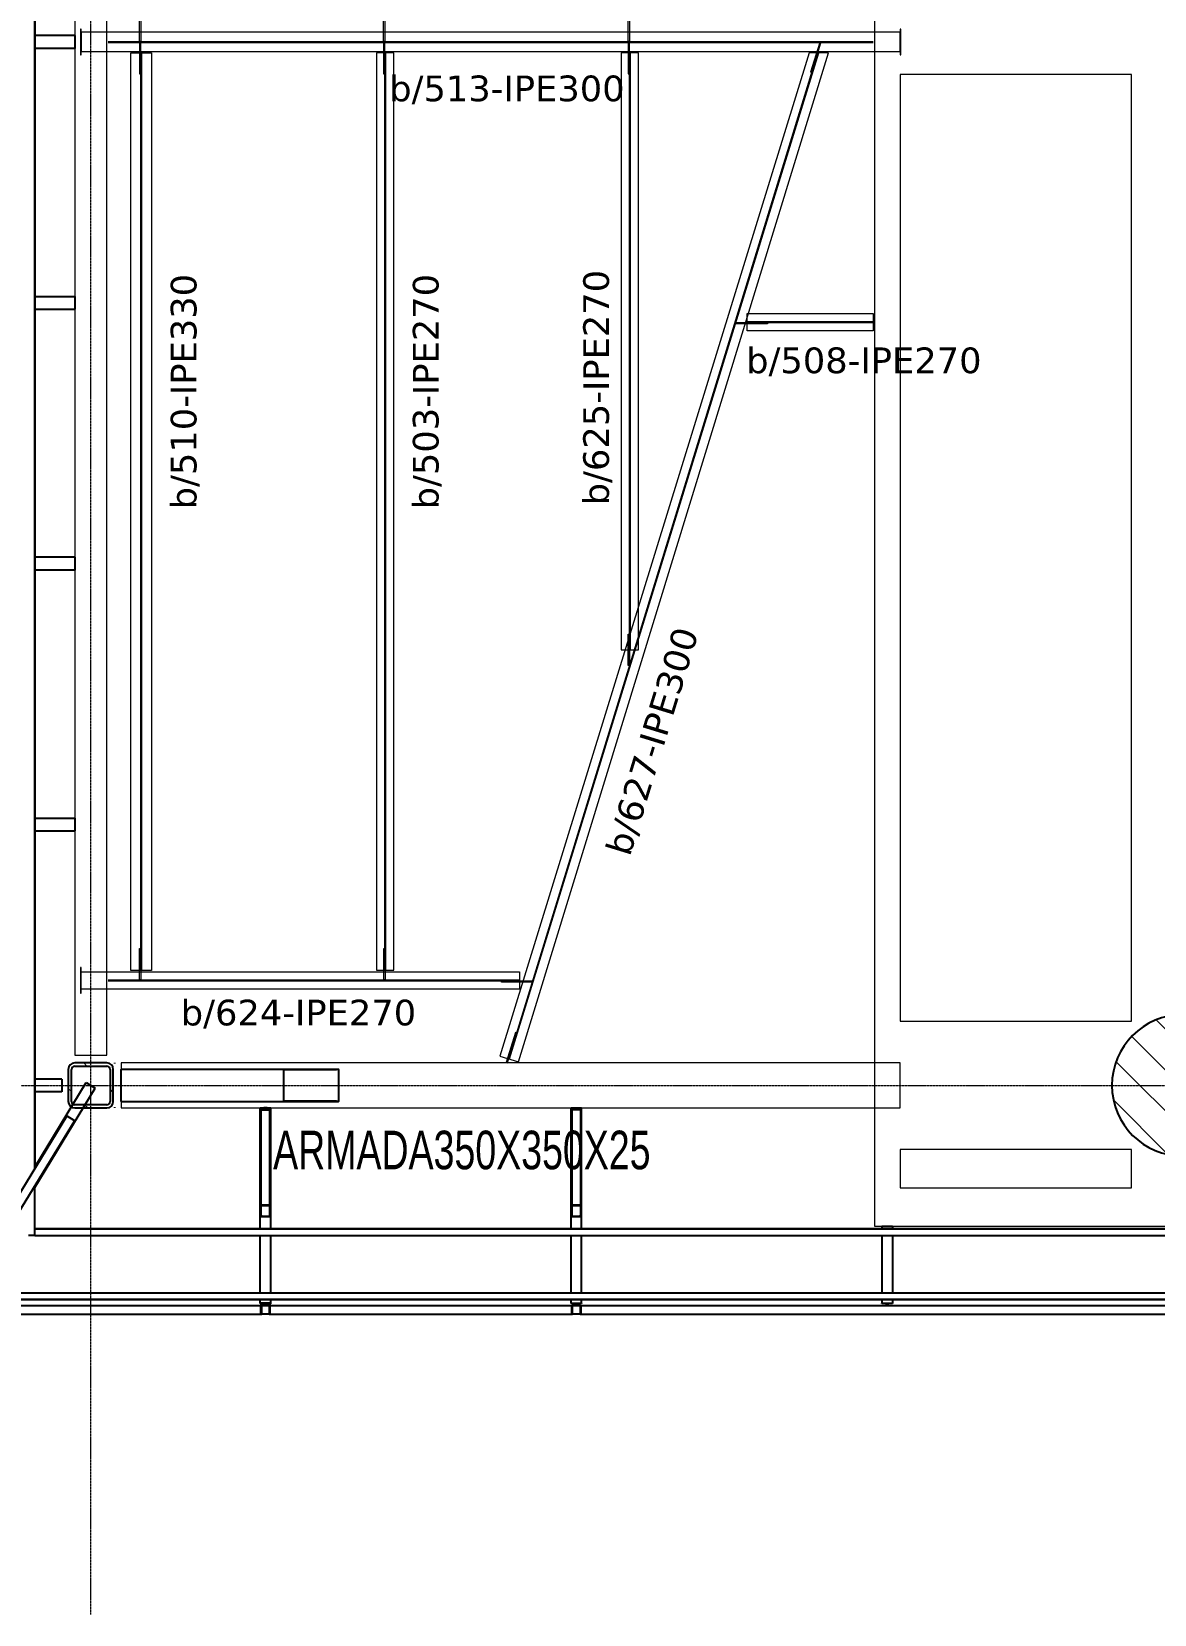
# Model space of a CAD drawing. Header units: millimetres. Extents: x -900 to 76112, y -21218 to 30031.
# Drawn here: x 3560 to 12300, y -4117 to 8203 of the extents above; entities that cross this region are included whole.
import ezdxf

# ---------------------------------------------------------------- set-up
doc = ezdxf.new("R2010")
doc.units = ezdxf.units.MM
doc.linetypes.add('Grid Line', pattern=[3.33375, 1.905, -0.47625, 0.47625, -0.47625])
for name, color, linetype, lineweight in [('0-1', 7, 'Continuous', 5), ('A_ALMA', 255, 'Continuous', 5), ('E_B_PLACA-1', 10, 'Continuous', 25), ('E_B_PLACA-2', 254, 'Continuous', 25), ('E_COLUMNAS', 1, 'Continuous', 18), ('E_COLUMNAS-1', 254, 'Continuous', 25), ('E_COLUMNAS-3', 1, 'Continuous', 35), ('E_COLUMNAS-4', 1, 'Continuous', 25), ('E_EJES-1', 8, 'Grid Line', 9), ('E_TEXTO', 3, 'Continuous', 9), ('E_VIGAS', 5, 'Continuous', 9), ('E_VIGAS-1', 5, 'Continuous', 25), ('E_VIGAS-2', 10, 'Continuous', 25), ('E_VIGAS-3', 5, 'Continuous', 25), ('P-PLATINA', 6, 'Continuous', 15), ('S-COLS-HDLN-1', 52, 'Continuous', 9), ('VIGAS_HCB', 253, 'Continuous', 15)]:
    doc.layers.add(name, color=color, linetype=linetype, lineweight=lineweight)
doc.styles.add('Arial Narrow', font='', dxfattribs={"width": 0.85, "height": 0.3})
doc.styles.add('VERDANA', font='verdana.ttf')
doc.styles.get('Arial Narrow').set_extended_font_data('Arial Narrow')

# ---------------------------------------------------------------- blocks, each defined once
blk = doc.blocks.new('EST_SFM_VIGA-METALICA-SECCION-C - EST_SFM_VIGA-METALICA-UPN100-1529678-_58_00m_N_E_-NIVEL-15 DOC')
at = {"layer": 'E_VIGAS-2'}
for p, q in [((13.374, 0.018), (-13.422, 0.018)), ((13.894, 0.018), (13.507, 0.018)), ((13.894, 0.018), (13.894, -0.032))]:
    blk.add_line(p, q, dxfattribs=at)
blk = doc.blocks.new('EST_SFM_VIGA-METALICA-SECCION-C - EST_SFM_VIGA-METALICA-UPN100-1527742-_58_00m_N_E_-NIVEL-15 DOC')
at = {"layer": 'E_VIGAS-2'}
for p, q in [((-34.827, -0.032), (-34.827, 0.018)), ((34.044, 0.018), (-34.827, 0.018)), ((-34.827, -0.032), (34.044, -0.032))]:
    blk.add_line(p, q, dxfattribs=at)
blk = doc.blocks.new('EST_SFM_VIGA-METALICA-SECCION-C - EST_SFM_VIGA-METALICA-UPN100-1527772-_58_00m_N_E_-NIVEL-15 DOC')
at = {"layer": 'E_VIGAS-2'}
for p, q in [((34.942, 0.032), (-34.929, 0.032)), ((-34.929, -0.018), (34.942, -0.018))]:
    blk.add_line(p, q, dxfattribs=at)
blk = doc.blocks.new('EST_SFM_VIGA-METALICA-SECCION-C - EST_SFM_VIGA-METALICA-UPN160-1579051-_58_00m_N_E_-NIVEL-15 DOC')
at = {"layer": 'E_VIGAS-1'}
for p, q in [((-32.753, 0.047), (-35.107, 0.047)), ((-32.685, 0.047), (-32.751, 0.047)), ((-30.333, 0.047), (-32.684, 0.047)), ((-30.265, 0.047), (-30.331, 0.047)), ((30.107, 0.047), (-30.264, 0.047)), ((-35.112, -0.018), (-32.747, -0.018)), ((-32.689, -0.018), (-30.327, -0.018)), ((-30.269, -0.018), (30.113, -0.018))]:
    blk.add_line(p, q, dxfattribs=at)
blk = doc.blocks.new('EST_SCM_COLUMNA-METALICA-SECCION-CUADRADA - EST_SCM_COLUMNA-TUBULAR-CUADRADA_PTEØ_70x70 e_3mm-V3-_58_00m_N_E_-NIVEL-15 DOC')
at = {"layer": 'E_COLUMNAS-1'}
for p, q in [((-0.035, -0.029), (-0.035, 0.029)), ((-0.032, 0.029), (-0.032, -0.029)), ((-0.029, 0.035), (0.029, 0.035)), ((0.029, 0.032), (-0.029, 0.032)), ((0.032, -0.029), (0.032, 0.029)), ((0.035, 0.029), (0.035, -0.029)), ((-0.029, -0.032), (0.029, -0.032)), ((0.029, -0.035), (-0.029, -0.035))]:
    blk.add_line(p, q, dxfattribs=at)
for centre, radius, start, end in [((-0.029, 0.029), 0.006, 90, 180), ((-0.029, 0.029), 0.006, 90, 170), ((-0.029, 0.029), 0.003, 90, 180), ((-0.029, 0.029), 0.003, 90, 150), ((0.029, 0.029), 0.006, 0, 90), ((0.029, 0.029), 0.006, 10, 90), ((0.029, 0.029), 0.003, 0, 90), ((0.029, 0.029), 0.003, 30, 90), ((-0.029, -0.029), 0.006, 180, 270), ((-0.029, -0.029), 0.003, 180, 270), ((0.029, -0.029), 0.003, 270, 360), ((0.029, -0.029), 0.006, 270, 0)]:
    blk.add_arc(centre, radius, start, end, dxfattribs=at)
blk = doc.blocks.new('EST_SCM_COLUMNA-METALICA-SECCION-CUADRADA - EST_SCM_COLUMNA-TUBULAR-CUADRADA_PTEØ_70x70 e_3mm-V4-_58_00m_N_E_-NIVEL-15 DOC')
at = {"layer": 'E_COLUMNAS-1'}
for p, q in [((-0.035, -0.029), (-0.035, 0.029)), ((-0.032, 0.029), (-0.032, -0.029)), ((-0.029, 0.035), (0.029, 0.035)), ((0.029, 0.032), (-0.029, 0.032)), ((0.032, -0.029), (0.032, 0.029)), ((0.035, 0.029), (0.035, -0.029)), ((-0.029, -0.032), (0.029, -0.032)), ((0.029, -0.035), (-0.029, -0.035))]:
    blk.add_line(p, q, dxfattribs=at)
for centre, radius, start, end in [((-0.029, 0.029), 0.006, 90, 180), ((-0.029, 0.029), 0.006, 90, 170), ((-0.029, 0.029), 0.003, 90, 180), ((-0.029, 0.029), 0.003, 90, 150), ((0.029, 0.029), 0.006, 0, 90), ((0.029, 0.029), 0.006, 10, 90), ((0.029, 0.029), 0.003, 0, 90), ((0.029, 0.029), 0.003, 30, 90), ((-0.029, -0.029), 0.006, 180, 270), ((-0.029, -0.029), 0.003, 180, 270), ((0.029, -0.029), 0.003, 270, 360), ((0.029, -0.029), 0.006, 270, 0)]:
    blk.add_arc(centre, radius, start, end, dxfattribs=at)
blk = doc.blocks.new('DCTIB_CNI_EST_MOD-1A-FAC_0001_rvt-1-_58_00m_N_E_-NIVEL-15 DOC')
at = {"layer": 'E_VIGAS'}
h = blk.add_hatch(dxfattribs=at)
h.set_pattern_fill('FP_2', color=256, style=0, pattern_type=2)
h.set_pattern_definition([(45, (0, 0), (-0.376888, 0.376888), []), (45, (0, 0.571), (-0.376888, 0.376888), [])])
h.paths.add_polyline_path([(-72.834, 139.641), (-72.77, 139.641), (-72.77, 139.643), (-72.834, 139.643)])
h.paths.add_polyline_path([(-72.837, 139.645), (-72.836, 139.645), (-72.837, 139.727)])
h.paths.add_polyline_path([(-72.769, 139.645), (-72.767, 139.645), (-72.769, 139.727)])
h.paths.add_polyline_path([(-72.834, 139.729), (-72.77, 139.729), (-72.77, 139.731), (-72.834, 139.731)])
at = {"layer": 'E_B_PLACA-1'}
for p, q in [((-74.597, 166.81), (-74.597, 140.014)), ((-74.597, 139.545), (-5.727, 139.545)), ((-5.177, 138.995), (-75.147, 138.995))]:
    blk.add_line(p, q, dxfattribs=at)
at = {"layer": 'E_B_PLACA-2'}
for p, q in [((-74.597, 140.014), (-74.597, 166.81)), ((-5.727, 139.545), (-74.597, 139.545)), ((-75.147, 138.995), (-5.177, 138.995))]:
    blk.add_line(p, q, dxfattribs=at)
at = {"layer": 'E_COLUMNAS-1'}
for centre, radius, start, end in [((-72.831, 138.946), 0.006, 90, 170), ((-72.831, 138.946), 0.006, 90, 170), ((-72.831, 138.946), 0.003, 90, 150), ((-72.831, 138.946), 0.003, 90, 150), ((-72.773, 138.946), 0.006, 10, 90), ((-72.773, 138.946), 0.006, 10, 90), ((-72.773, 138.946), 0.003, 30, 90), ((-72.773, 138.946), 0.003, 30, 90), ((-70.411, 138.946), 0.006, 90, 170), ((-70.411, 138.946), 0.006, 90, 170), ((-70.411, 138.946), 0.003, 90, 150), ((-70.411, 138.946), 0.003, 90, 150), ((-70.353, 138.946), 0.006, 10, 90), ((-70.353, 138.946), 0.006, 10, 90), ((-70.353, 138.946), 0.003, 30, 90), ((-70.353, 138.946), 0.003, 30, 90)]:
    blk.add_arc(centre, radius, start, end, dxfattribs=at)
at = {"layer": 'E_VIGAS-1'}
for p, q in [((-74.287, 148.835), (-74.597, 148.835)), ((-74.287, 148.835), (-74.287, 148.735)), ((-74.287, 148.735), (-74.597, 148.735)), ((-74.597, 146.804), (-74.286, 146.804)), ((-74.286, 146.804), (-74.286, 146.704)), ((-74.597, 146.704), (-74.286, 146.704)), ((-74.286, 144.774), (-74.597, 144.774)), ((-74.286, 144.774), (-74.286, 144.674)), ((-74.286, 144.674), (-74.597, 144.674)), ((-74.597, 142.743), (-74.287, 142.743)), ((-74.287, 142.743), (-74.287, 142.643)), ((-74.597, 142.643), (-74.287, 142.643)), ((-74.387, 140.712), (-74.597, 140.712)), ((-74.387, 140.712), (-74.387, 140.612)), ((-74.597, 140.027), (-74.197, 140.684)), ((-74.597, 139.869), (-74.127, 140.641)), ((-74.387, 140.612), (-74.597, 140.612)), ((-74.197, 140.684), (-74.127, 140.641)), ((-72.843, 140.488), (-72.815, 140.488)), ((-72.843, 140.487), (-72.761, 140.487)), ((-72.843, 139.545), (-72.843, 140.487)), ((-72.837, 140.465), (-72.837, 139.727)), ((-72.77, 140.469), (-72.834, 140.469)), ((-72.805, 140.488), (-72.805, 140.487)), ((-72.8, 140.488), (-72.805, 140.488)), ((-72.8, 140.487), (-72.8, 140.488)), ((-72.789, 140.488), (-72.761, 140.488)), ((-72.767, 139.727), (-72.767, 140.465)), ((-72.761, 139.545), (-72.761, 140.487)), ((-70.423, 140.488), (-70.341, 140.488)), ((-70.423, 139.545), (-70.423, 140.488)), ((-70.417, 140.468), (-70.417, 139.727)), ((-70.35, 140.472), (-70.414, 140.472)), ((-70.347, 139.727), (-70.347, 140.468)), ((-70.341, 139.545), (-70.341, 140.488)), ((-74.35, 140.421), (-74.782, 139.711)), ((-74.723, 139.675), (-74.29, 140.384)), ((-74.291, 140.389), (-74.346, 140.423)), ((-72.837, 139.727), (-72.837, 139.645)), ((-72.836, 139.731), (-72.836, 139.727)), ((-72.836, 139.645), (-72.836, 139.727)), ((-72.77, 139.731), (-72.834, 139.731)), ((-72.834, 139.729), (-72.77, 139.729)), ((-72.769, 139.727), (-72.769, 139.731)), ((-72.769, 139.727), (-72.769, 139.645)), ((-72.767, 139.645), (-72.767, 139.727)), ((-70.417, 139.727), (-70.417, 139.645)), ((-70.416, 139.731), (-70.416, 139.727)), ((-70.416, 139.645), (-70.416, 139.727)), ((-70.35, 139.731), (-70.414, 139.731)), ((-70.414, 139.729), (-70.35, 139.729)), ((-70.349, 139.727), (-70.349, 139.731)), ((-70.349, 139.727), (-70.349, 139.645)), ((-70.347, 139.645), (-70.347, 139.727)), ((-72.836, 139.652), (-72.836, 139.645)), ((-72.77, 139.643), (-72.834, 139.643)), ((-72.834, 139.641), (-72.77, 139.641)), ((-72.769, 139.645), (-72.769, 139.652)), ((-70.416, 139.652), (-70.416, 139.645)), ((-70.35, 139.643), (-70.414, 139.643)), ((-70.414, 139.641), (-70.35, 139.641)), ((-70.349, 139.645), (-70.349, 139.652)), ((-72.843, 139.045), (-72.843, 139.495)), ((-72.761, 139.045), (-72.761, 139.495)), ((-70.423, 139.045), (-70.423, 139.495)), ((-70.341, 139.045), (-70.341, 139.495)), ((-68.003, 139.567), (-67.921, 139.567)), ((-68.003, 139.567), (-68.003, 139.545)), ((-68.003, 139.495), (-68.003, 139.052)), ((-67.921, 139.567), (-67.921, 139.545)), ((-67.921, 139.495), (-67.921, 139.052)), ((-72.843, 138.967), (-72.843, 138.995)), ((-72.761, 138.967), (-72.843, 138.967)), ((-72.843, 138.966), (-72.843, 138.967)), ((-72.843, 138.967), (-72.761, 138.967)), ((-72.843, 138.966), (-72.815, 138.966)), ((-72.815, 138.966), (-72.843, 138.966)), ((-72.805, 138.961), (-72.805, 138.966)), ((-72.8, 138.966), (-72.8, 138.961)), ((-72.761, 138.966), (-72.789, 138.966)), ((-72.789, 138.966), (-72.761, 138.966)), ((-72.761, 138.967), (-72.761, 138.995)), ((-72.761, 138.967), (-72.761, 138.966)), ((-70.423, 138.967), (-70.423, 138.995)), ((-70.423, 138.966), (-70.423, 138.967)), ((-70.423, 138.967), (-70.341, 138.967)), ((-70.395, 138.966), (-70.423, 138.966)), ((-70.385, 138.961), (-70.385, 138.966)), ((-70.38, 138.966), (-70.38, 138.961)), ((-70.341, 138.966), (-70.369, 138.966)), ((-70.341, 138.967), (-70.341, 138.995)), ((-70.341, 138.967), (-70.341, 138.966)), ((-68.003, 138.995), (-68.003, 138.967)), ((-68.003, 138.967), (-67.921, 138.967)), ((-68.003, 138.966), (-68.003, 138.967)), ((-67.975, 138.966), (-68.003, 138.966)), ((-67.965, 138.961), (-67.965, 138.966)), ((-67.96, 138.966), (-67.96, 138.961)), ((-67.921, 138.966), (-67.949, 138.966)), ((-67.921, 138.995), (-67.921, 138.967)), ((-67.921, 138.967), (-67.921, 138.966)), ((-72.805, 138.952), (-72.805, 138.961)), ((-72.805, 138.947), (-72.805, 138.949)), ((-72.8, 138.961), (-72.8, 138.952)), ((-72.8, 138.949), (-72.8, 138.947)), ((-70.385, 138.952), (-70.385, 138.961)), ((-70.385, 138.947), (-70.385, 138.949)), ((-70.38, 138.961), (-70.38, 138.952)), ((-70.38, 138.949), (-70.38, 138.947)), ((-67.965, 138.947), (-67.965, 138.961)), ((-67.96, 138.961), (-67.96, 138.947))]:
    blk.add_line(p, q, dxfattribs=at)
at = {"layer": 'E_VIGAS-1', "flags": 128}
for points in [[(-72.834, 140.469), (-72.835, 140.469), (-72.835, 140.468), (-72.836, 140.468), (-72.836, 140.467), (-72.837, 140.466), (-72.837, 140.466), (-72.837, 140.465)], [(-72.767, 140.465), (-72.767, 140.466), (-72.767, 140.466), (-72.768, 140.467), (-72.768, 140.468), (-72.769, 140.468), (-72.769, 140.469), (-72.77, 140.469)], [(-70.414, 140.472), (-70.415, 140.471), (-70.415, 140.471), (-70.416, 140.471), (-70.416, 140.47), (-70.417, 140.469), (-70.417, 140.469), (-70.417, 140.468)], [(-70.347, 140.468), (-70.347, 140.469), (-70.347, 140.469), (-70.348, 140.47), (-70.348, 140.471), (-70.349, 140.471), (-70.349, 140.471), (-70.35, 140.472)], [(-74.35, 140.421), (-74.35, 140.422), (-74.349, 140.422), (-74.348, 140.423), (-74.348, 140.423), (-74.347, 140.423), (-74.346, 140.423), (-74.346, 140.423)], [(-74.291, 140.389), (-74.29, 140.389), (-74.29, 140.388), (-74.29, 140.388), (-74.29, 140.387), (-74.29, 140.386), (-74.29, 140.385), (-74.29, 140.384)], [(-72.834, 139.731), (-72.835, 139.731), (-72.835, 139.731), (-72.836, 139.73), (-72.836, 139.73), (-72.837, 139.729), (-72.837, 139.728), (-72.837, 139.727)], [(-72.836, 139.727), (-72.836, 139.728), (-72.835, 139.728), (-72.835, 139.728), (-72.835, 139.729), (-72.835, 139.729), (-72.834, 139.729), (-72.834, 139.729)], [(-72.767, 139.727), (-72.767, 139.728), (-72.767, 139.729), (-72.768, 139.73), (-72.768, 139.73), (-72.769, 139.731), (-72.769, 139.731), (-72.77, 139.731)], [(-72.77, 139.729), (-72.77, 139.729), (-72.769, 139.729), (-72.769, 139.729), (-72.769, 139.728), (-72.769, 139.728), (-72.769, 139.728), (-72.769, 139.727)], [(-70.414, 139.731), (-70.415, 139.731), (-70.415, 139.731), (-70.416, 139.73), (-70.416, 139.73), (-70.417, 139.729), (-70.417, 139.728), (-70.417, 139.727)], [(-70.416, 139.727), (-70.416, 139.728), (-70.415, 139.728), (-70.415, 139.728), (-70.415, 139.729), (-70.415, 139.729), (-70.414, 139.729), (-70.414, 139.729)], [(-70.347, 139.727), (-70.347, 139.728), (-70.347, 139.729), (-70.348, 139.73), (-70.348, 139.73), (-70.349, 139.731), (-70.349, 139.731), (-70.35, 139.731)], [(-70.35, 139.729), (-70.35, 139.729), (-70.349, 139.729), (-70.349, 139.729), (-70.349, 139.728), (-70.349, 139.728), (-70.349, 139.728), (-70.349, 139.727)], [(-72.837, 139.645), (-72.837, 139.644), (-72.837, 139.643), (-72.836, 139.642), (-72.836, 139.641), (-72.835, 139.641), (-72.835, 139.641), (-72.834, 139.641)], [(-72.834, 139.643), (-72.834, 139.643), (-72.835, 139.643), (-72.835, 139.643), (-72.835, 139.643), (-72.835, 139.644), (-72.836, 139.644), (-72.836, 139.645)], [(-72.77, 139.641), (-72.769, 139.641), (-72.769, 139.641), (-72.768, 139.641), (-72.768, 139.642), (-72.767, 139.643), (-72.767, 139.644), (-72.767, 139.645)], [(-72.769, 139.645), (-72.769, 139.644), (-72.769, 139.644), (-72.769, 139.643), (-72.769, 139.643), (-72.769, 139.643), (-72.77, 139.643), (-72.77, 139.643)], [(-70.417, 139.645), (-70.417, 139.644), (-70.417, 139.643), (-70.416, 139.642), (-70.416, 139.641), (-70.415, 139.641), (-70.415, 139.641), (-70.414, 139.641)], [(-70.414, 139.643), (-70.414, 139.643), (-70.415, 139.643), (-70.415, 139.643), (-70.415, 139.643), (-70.415, 139.644), (-70.416, 139.644), (-70.416, 139.645)], [(-70.35, 139.641), (-70.349, 139.641), (-70.349, 139.641), (-70.348, 139.641), (-70.348, 139.642), (-70.347, 139.643), (-70.347, 139.644), (-70.347, 139.645)], [(-70.349, 139.645), (-70.349, 139.644), (-70.349, 139.644), (-70.349, 139.643), (-70.349, 139.643), (-70.349, 139.643), (-70.35, 139.643), (-70.35, 139.643)]]:
    blk.add_lwpolyline(points, dxfattribs=at)
at = {"layer": 'E_VIGAS-1'}
for centre, start_param, end_param in [((-72.815, 140.488), 0, 1.570796), ((-72.815, 140.487), 4.974188, 5.497787), ((-72.815, 140.487), 6.021386, 6.283185), ((-72.789, 140.488), 1.570796, 3.141593), ((-72.789, 140.487), 3.141593, 3.403392), ((-72.789, 140.487), 3.926991, 4.45059)]:
    blk.add_ellipse(centre, major_axis=(0.0107, 0), ratio=0.002301, start_param=start_param, end_param=end_param, dxfattribs=at)
for points, knots in [([(-72.815, 138.966), (-72.814, 138.966), (-72.813, 138.966), (-72.81, 138.966), (-72.808, 138.965), (-72.806, 138.964), (-72.805, 138.963), (-72.805, 138.962), (-72.805, 138.961)], [0, 0, 0, 0, 0.142857, 0.285714, 0.428571, 0.571429, 0.785714, 1, 1, 1, 1]), ([(-72.805, 138.961), (-72.805, 138.962), (-72.805, 138.963), (-72.807, 138.965), (-72.808, 138.965), (-72.81, 138.966), (-72.811, 138.966), (-72.812, 138.966), (-72.814, 138.966), (-72.815, 138.966)], [0, 0, 0, 0, 0.285714, 0.428571, 0.571429, 0.678571, 0.732143, 0.785714, 1, 1, 1, 1]), ([(-72.789, 138.966), (-72.79, 138.966), (-72.791, 138.966), (-72.794, 138.966), (-72.796, 138.965), (-72.798, 138.965), (-72.799, 138.963), (-72.8, 138.962), (-72.8, 138.961)], [0, 0, 0, 0, 0.142857, 0.285714, 0.428571, 0.571429, 0.785714, 1, 1, 1, 1]), ([(-72.8, 138.961), (-72.8, 138.962), (-72.799, 138.963), (-72.798, 138.965), (-72.796, 138.965), (-72.795, 138.966), (-72.794, 138.966), (-72.792, 138.966), (-72.79, 138.966), (-72.789, 138.966)], [0, 0, 0, 0, 0.285714, 0.428571, 0.571429, 0.678571, 0.732143, 0.785714, 1, 1, 1, 1]), ([(-70.395, 138.966), (-70.394, 138.966), (-70.393, 138.966), (-70.39, 138.966), (-70.388, 138.965), (-70.386, 138.964), (-70.385, 138.963), (-70.385, 138.962), (-70.385, 138.961)], [0, 0, 0, 0, 0.142857, 0.285714, 0.428571, 0.571429, 0.785714, 1, 1, 1, 1]), ([(-70.385, 138.961), (-70.385, 138.962), (-70.385, 138.963), (-70.387, 138.965), (-70.388, 138.965), (-70.39, 138.966), (-70.391, 138.966), (-70.392, 138.966), (-70.394, 138.966), (-70.395, 138.966)], [0, 0, 0, 0, 0.285714, 0.428571, 0.571429, 0.678571, 0.732143, 0.785714, 1, 1, 1, 1]), ([(-70.369, 138.966), (-70.37, 138.966), (-70.371, 138.966), (-70.374, 138.966), (-70.376, 138.965), (-70.378, 138.964), (-70.379, 138.963), (-70.38, 138.962), (-70.38, 138.961)], [0, 0, 0, 0, 0.142857, 0.285714, 0.428571, 0.571429, 0.785714, 1, 1, 1, 1]), ([(-70.38, 138.961), (-70.38, 138.962), (-70.379, 138.963), (-70.378, 138.965), (-70.376, 138.965), (-70.375, 138.966), (-70.374, 138.966), (-70.372, 138.966), (-70.37, 138.966), (-70.369, 138.966)], [0, 0, 0, 0, 0.285714, 0.428571, 0.571429, 0.678571, 0.732143, 0.785714, 1, 1, 1, 1]), ([(-67.965, 138.961), (-67.965, 138.962), (-67.965, 138.963), (-67.967, 138.965), (-67.968, 138.965), (-67.97, 138.966), (-67.971, 138.966), (-67.972, 138.966), (-67.974, 138.966), (-67.975, 138.966)], [0, 0, 0, 0, 0.285714, 0.428571, 0.571429, 0.678571, 0.732143, 0.785714, 1, 1, 1, 1]), ([(-67.975, 138.966), (-67.974, 138.966), (-67.973, 138.966), (-67.97, 138.966), (-67.968, 138.965), (-67.966, 138.964), (-67.965, 138.963), (-67.965, 138.962), (-67.965, 138.961)], [0, 0, 0, 0, 0.142857, 0.285714, 0.428571, 0.571429, 0.785714, 1, 1, 1, 1]), ([(-67.96, 138.961), (-67.96, 138.962), (-67.959, 138.963), (-67.958, 138.965), (-67.956, 138.965), (-67.955, 138.966), (-67.954, 138.966), (-67.952, 138.966), (-67.95, 138.966), (-67.949, 138.966)], [0, 0, 0, 0, 0.285714, 0.428571, 0.571429, 0.678571, 0.732143, 0.785714, 1, 1, 1, 1]), ([(-67.949, 138.966), (-67.95, 138.966), (-67.951, 138.966), (-67.954, 138.966), (-67.956, 138.965), (-67.958, 138.964), (-67.959, 138.963), (-67.96, 138.962), (-67.96, 138.961)], [0, 0, 0, 0, 0.142857, 0.285714, 0.428571, 0.571429, 0.785714, 1, 1, 1, 1])]:
    blk.add_open_spline(points, degree=3, knots=knots, dxfattribs=at)
at = {"layer": 'E_VIGAS-2'}
for p, q in [((-68.003, 139.051), (-68.003, 139.045)), ((-67.921, 139.052), (-67.921, 139.045))]:
    blk.add_line(p, q, dxfattribs=at)
at = {"layer": 'E_COLUMNAS-1'}
for name, p in [('EST_SCM_COLUMNA-METALICA-SECCION-CUADRADA - EST_SCM_COLUMNA-TUBULAR-CUADRADA_PTEØ_70x70 e_3mm-V3-_58_00m_N_E_-NIVEL-15 DOC', (-72.802, 138.917)), ('EST_SCM_COLUMNA-METALICA-SECCION-CUADRADA - EST_SCM_COLUMNA-TUBULAR-CUADRADA_PTEØ_70x70 e_3mm-V4-_58_00m_N_E_-NIVEL-15 DOC', (-70.382, 138.917))]:
    blk.add_blockref(name, p, dxfattribs=at)
at = {"layer": 'E_VIGAS-1', "rotation": 270.0000000000001}
blk.add_blockref('EST_SFM_VIGA-METALICA-SECCION-C - EST_SFM_VIGA-METALICA-UPN100-1529678-_58_00m_N_E_-NIVEL-15 DOC', (-74.615, 153.388), dxfattribs=at)
at = {"layer": 'E_VIGAS-1'}
for name, p in [('EST_SFM_VIGA-METALICA-SECCION-C - EST_SFM_VIGA-METALICA-UPN100-1527742-_58_00m_N_E_-NIVEL-15 DOC', (-39.77, 139.527)), ('EST_SFM_VIGA-METALICA-SECCION-C - EST_SFM_VIGA-METALICA-UPN100-1527772-_58_00m_N_E_-NIVEL-15 DOC', (-40.169, 139.013)), ('EST_SFM_VIGA-METALICA-SECCION-C - EST_SFM_VIGA-METALICA-UPN160-1579051-_58_00m_N_E_-NIVEL-15 DOC', (-40.084, 138.9))]:
    blk.add_blockref(name, p, dxfattribs=at)
blk = doc.blocks.new('EST_SCM_COLUMNA-SECCION-CIRCULAR - EST_SCM_COLUMNA-CONCRETO-CIRCULAR_Ø_110cm-1246218-_58_00m_N_E_-NIVEL-15 DOC')
at = {"layer": 'E_COLUMNAS'}
h = blk.add_hatch(dxfattribs=at)
h.set_pattern_fill('FP_6', color=256, style=0, pattern_type=2)
h.set_pattern_definition([(135, (65.662, -140.662), (-0.15909903, -0.15909903), [])])
h.paths.add_polyline_path([(0.041, -0.548), (0.122, -0.536), (0.201, -0.512), (0.275, -0.476), (0.343, -0.43), (0.403, -0.374), (0.454, -0.31), (0.496, -0.239), (0.526, -0.162), (0.544, -0.082), (0.55, 0), (0.544, 0.082), (0.526, 0.162), (0.492, 0.245), (0.454, 0.31), (0.403, 0.374), (0.343, 0.43), (0.275, 0.476), (0.201, 0.512), (0.122, 0.536), (0.041, 0.548), (-0.041, 0.548), (-0.122, 0.536), (-0.201, 0.512), (-0.275, 0.476), (-0.343, 0.43), (-0.403, 0.374), (-0.454, 0.31), (-0.496, 0.239), (-0.526, 0.162), (-0.544, 0.082), (-0.55, 0), (-0.544, -0.082), (-0.526, -0.162), (-0.496, -0.239), (-0.454, -0.31), (-0.403, -0.374), (-0.343, -0.43), (-0.275, -0.476), (-0.201, -0.512), (-0.122, -0.536), (-0.041, -0.548)])
at = {"layer": 'E_COLUMNAS-4'}
for start, end in [(360, 180), (180, 360)]:
    blk.add_arc((0, 0), 0.55, start, end, dxfattribs=at)
blk = doc.blocks.new('EST_SCM_COLUMNA-METALICA-SECCION-CUADRADA - EST_SCM_COLUMNA-TUBULAR-CUADRADA_ARMADA_350X350X25-V17-_58_00m_N_E_-NIVEL-15 DOC')
at = {"layer": 'S-COLS-HDLN-1'}
h = blk.add_hatch(dxfattribs=at)
h.set_pattern_fill('FP_14', color=256, style=0, pattern_type=2)
h.set_pattern_definition([(135, (74.162, -140.662), (-0.15909903, -0.15909903), [])])
h.paths.add_polyline_path([(-0.125, -0.175), (0.125, -0.175), (0.144, -0.171), (0.16, -0.16), (0.171, -0.144), (0.175, -0.125), (0.175, 0.125), (0.171, 0.144), (0.16, 0.16), (0.144, 0.171), (0.125, 0.175), (-0.125, 0.175), (-0.144, 0.171), (-0.16, 0.16), (-0.171, 0.144), (-0.175, 0.125), (-0.175, -0.125), (-0.171, -0.144), (-0.16, -0.16), (-0.144, -0.171)])
h.paths.add_polyline_path([(-0.07, -0.15), (-0.125, -0.15), (-0.138, -0.147), (-0.147, -0.138), (-0.15, -0.125), (-0.15, 0.125), (-0.147, 0.137), (-0.138, 0.147), (-0.125, 0.15), (0.125, 0.15), (0.137, 0.147), (0.147, 0.137), (0.15, 0.125), (0.15, -0.125), (0.146, -0.138), (0.137, -0.147), (0.125, -0.15)])
at = {"layer": 'E_COLUMNAS-4'}
for p, q in [((-0.175, 0.125), (-0.175, -0.125)), ((-0.15, -0.125), (-0.15, 0.125)), ((0.125, 0.175), (-0.125, 0.175)), ((-0.125, 0.15), (0.125, 0.15)), ((0.15, 0.125), (0.15, -0.125)), ((0.175, -0.125), (0.175, 0.125)), ((0.125, -0.15), (-0.125, -0.15)), ((-0.125, -0.175), (0.125, -0.175))]:
    blk.add_line(p, q, dxfattribs=at)
for centre, radius, start, end in [((-0.125, 0.125), 0.05, 90, 180), ((-0.125, 0.125), 0.025, 90, 180), ((0.125, 0.125), 0.05, 360, 90), ((0.125, 0.125), 0.025, 0, 90), ((-0.125, -0.125), 0.05, 180, 270), ((-0.125, -0.125), 0.025, 180, 270), ((0.125, -0.125), 0.025, 270, 0), ((0.125, -0.125), 0.05, 270, 360)]:
    blk.add_arc(centre, radius, start, end, dxfattribs=at)

msp = doc.modelspace()

# ---------------------------------------------------------------- hatches: boundary and pattern name
at = {"layer": 'E_VIGAS'}
h = msp.add_hatch(dxfattribs=at)
h.set_pattern_fill('FP_2', color=256, scale=1000, style=0, pattern_type=2)
h.set_pattern_definition([(45, (78182.2, -140662.4), (-376.888, 376.888), []), (45, (78182.2, -140091.4), (-376.888, 376.888), [])])
h.paths.add_polyline_path([(5945.4, -125), (5945.4, -123), (5527.7, -123), (5527.7, -125), (5932.4, -125)])
h.paths.add_polyline_path([(5948.9, -121), (5952.3, -121), (5952.3, 121), (5948.9, 121), (5948.9, 107.6)])
h.paths.add_polyline_path([(5520.8, -121), (5524.2, -121), (5524.2, 121), (5520.8, 121), (5520.8, 107.6)])
h.paths.add_polyline_path([(5932.4, 123), (5945.4, 123), (5945.4, 125), (5527.7, 125), (5527.7, 123), (5649.2, 123)])

# ---------------------------------------------------------------- linework, layer by layer
at = {"layer": 'A_ALMA'}
for p, q in [((4156, 8126.1), (10111.1, 8126.1)), ((4156, 8119), (10111.1, 8119)), ((4408.9, 895.2), (4408.9, 8037.6)), ((4416.4, 895.2), (4416.4, 8037.6)), ((6309.4, 898), (6309.4, 8037.6)), ((6316, 898), (6316, 8037.6)), ((7273.8, 208), (9680.2, 8038.3)), ((7280.6, 205.9), (9687.6, 8038.3)), ((8214.3, 3275.8), (8214.3, 8037.5)), ((8220.9, 3390.7), (8220.9, 8037.5)), ((9129.5, 5945.7), (10111.1, 5945.7)), ((9129.5, 5939.1), (10111.1, 5939.1)), ((4156, 820.9), (7356.7, 820.9)), ((4156, 814.3), (7356.7, 814.3))]:
    msp.add_line(p, q, dxfattribs=at)
at = {"layer": 'E_EJES-1'}
for p, q in [((4020.1, -4117.1), (4020.1, 29130.8)), ((0, 0), (75212.1, 0))]:
    msp.add_line(p, q, dxfattribs=at)
at = {"layer": 'E_VIGAS', "color": 30, "true_color": 0xf26722}
for points in [[(10121, 26595.9), (10121.1, -1095.9), (65921.3, -1095.8), (65921.2, 26595.9)], [(3896, 235), (4146, 235), (4146, 25265), (3896, 25265)], [(12121, 500), (12121, 7870.2), (10321, 7870.2), (10321, 500)], [(12121, -795.9), (12121, -500), (10321, -500), (10321, -795.9)]]:
    msp.add_lwpolyline(points, close=True, dxfattribs=at)
at = {"layer": 'E_VIGAS-3'}
for p, q in [((4207.8, 170), (4207.8, 175)), ((5527.7, 125), (4261.3, 125)), ((5945.4, 125), (5527.7, 125)), ((4254.4, 121), (4254.4, -121)), ((5520.8, 121), (5520.8, -121)), ((5527, 123), (5521.7, 123)), ((5524.2, -121), (5524.2, 121)), ((5527.7, 123), (5932.4, 123)), ((5945.4, 123), (5932.4, 123)), ((5948.9, 121), (5948.9, -121)), ((5952.3, -121), (5952.3, 121)), ((5521.7, -123), (5527, -123)), ((5932.4, -123), (5527.7, -123)), ((5932.4, -123), (5945.4, -123)), ((4207.8, -175), (4207.8, -170)), ((4261.3, -125), (5527.7, -125)), ((5527.7, -125), (5945.4, -125))]:
    msp.add_line(p, q, dxfattribs=at)
at = {"layer": 'E_VIGAS-3', "flags": 128}
for points in [[(4261.3, 125), (4259.9, 124.9), (4258.6, 124.7), (4257.4, 124.3), (4256.4, 123.8), (4255.5, 123.2), (4254.9, 122.5), (4254.5, 121.8), (4254.4, 121)], [(5527, 125), (5526.3, 124.9), (5525, 124.7), (5523.8, 124.3), (5522.8, 123.8), (5521.9, 123.2), (5521.3, 122.5), (5520.9, 121.8), (5520.8, 121)], [(5952.3, 121), (5952.2, 121.8), (5951.8, 122.5), (5951.2, 123.2), (5950.3, 123.8), (5949.3, 124.3), (5948.1, 124.7), (5946.8, 124.9), (5945.4, 125)], [(5524.2, 121), (5524.3, 121.4), (5524.5, 121.8), (5524.8, 122.1), (5525.2, 122.4), (5525.8, 122.7), (5526.4, 122.8), (5527, 123), (5527.7, 123)], [(5945.4, 123), (5946.1, 123), (5946.8, 122.8), (5947.4, 122.7), (5947.9, 122.4), (5948.3, 122.1), (5948.6, 121.8), (5948.8, 121.4), (5948.9, 121)], [(4254.4, -121), (4254.5, -121.8), (4254.9, -122.5), (4255.5, -123.2), (4256.4, -123.8), (4257.4, -124.3), (4258.6, -124.7), (4259.9, -124.9), (4261.3, -125)], [(5520.8, -121), (5520.9, -121.8), (5521.3, -122.5), (5521.9, -123.2), (5522.8, -123.8), (5523.8, -124.3), (5525, -124.7), (5526.3, -124.9), (5527, -125)], [(5527.7, -123), (5527, -123), (5526.4, -122.8), (5525.8, -122.7), (5525.2, -122.4), (5524.8, -122.1), (5524.5, -121.8), (5524.3, -121.4), (5524.2, -121)], [(5945.4, -125), (5946.8, -124.9), (5948.1, -124.7), (5949.3, -124.3), (5950.3, -123.8), (5951.2, -123.2), (5951.8, -122.5), (5952.2, -121.8), (5952.3, -121)], [(5948.9, -121), (5948.8, -121.4), (5948.6, -121.8), (5948.3, -122.1), (5947.9, -122.4), (5947.4, -122.7), (5946.8, -122.8), (5946.1, -123), (5945.4, -123)]]:
    msp.add_lwpolyline(points, dxfattribs=at)
at = {"layer": 'P-PLATINA'}
for points in [[(4398.9, 8370.1), (4408.9, 8370.1), (4408.9, 8126.1), (4398.9, 8126.1)], [(6299.3, 8370.1), (6309.3, 8370.1), (6309.3, 8126.1), (6299.3, 8126.1)], [(8204.4, 8370.1), (8214.4, 8370.1), (8214.4, 8126.1), (8204.4, 8126.1)], [(4398.9, 7875), (4408.9, 7875), (4408.9, 8119), (4398.9, 8119)], [(6299.4, 7875), (6309.4, 7875), (6309.4, 8119), (6299.4, 8119)], [(8204.3, 7875), (8214.3, 7875), (8214.3, 8119), (8204.3, 8119)], [(9622.9, 7886), (9632.5, 7883), (9704.2, 8116.3), (9694.6, 8119.2)], [(9287.5, 5939.1), (9287.5, 5929.1), (9043.5, 5929.1), (9043.5, 5939.1)], [(8204.3, 3512.3), (8214.3, 3512.3), (8214.3, 3268.3), (8204.3, 3268.3)], [(4398.9, 1065), (4408.9, 1065), (4408.9, 821), (4398.9, 821)], [(6301.9, 1065), (6311.9, 1065), (6311.9, 821), (6301.9, 821)], [(7461.2, 814.3), (7461.2, 804.3), (7217.2, 804.3), (7217.2, 814.3)], [(7254.4, 178.3), (7264, 175.4), (7335.6, 408.6), (7326.1, 411.6)]]:
    msp.add_lwpolyline(points, close=True, dxfattribs=at)
at = {"layer": 'VIGAS_HCB', "color": 8}
for points in [[(3940, 8222.6), (3940, 8022.6), (3946, 8022.6), (3946, 8222.6)], [(10321.1, 8222.6), (10321.1, 8022.6), (10327.1, 8022.6), (10327.1, 8222.6)], [(3940, 917.6), (3940, 717.6), (3946, 717.6), (3946, 917.6)]]:
    msp.add_lwpolyline(points, close=True, dxfattribs=at)
at = {"layer": 'VIGAS_HCB'}
for points in [[(3946, 8047.6), (10321.1, 8047.6), (10321.1, 8197.6), (3946, 8197.6)], [(4492.6, 895.2), (4332.6, 895.2), (4332.6, 8037.6), (4492.6, 8037.6)], [(6245.1, 898), (6380.1, 898), (6380.1, 8037.6), (6245.1, 8037.6)], [(8150.1, 3390.7), (8285.1, 3390.7), (8285.1, 8037.5), (8150.1, 8037.5)], [(9129.5, 6009.9), (10111.1, 6009.9), (10111.1, 5874.9), (9129.5, 5874.9)], [(3946, 885.1), (7356.7, 885.1), (7356.7, 750.1), (3946, 750.1)], [(4256.1, -175.4), (10321.1, -175), (10321.1, 175), (4256.1, 174.6)]]:
    msp.add_lwpolyline(points, close=True, dxfattribs=at)
msp.add_lwpolyline([(7348.9, 184.9), (9762.4, 8038.3), (9612.4, 8038.3), (7205.5, 229), (7348.9, 184.9)], dxfattribs=at)

# ---------------------------------------------------------------- block references
at = {"layer": '0-1', "xscale": 1000, "yscale": 1000, "zscale": 1000}
msp.add_blockref('DCTIB_CNI_EST_MOD-1A-FAC_0001_rvt-1-_58_00m_N_E_-NIVEL-15 DOC', (78182.2, -140662.4), dxfattribs=at)
at = {"layer": 'E_COLUMNAS-3', "xscale": 1000, "yscale": 1000, "zscale": 1000}
for name, p in [('EST_SCM_COLUMNA-SECCION-CIRCULAR - EST_SCM_COLUMNA-CONCRETO-CIRCULAR_Ø_110cm-1246218-_58_00m_N_E_-NIVEL-15 DOC', (12520.1, 0)), ('EST_SCM_COLUMNA-METALICA-SECCION-CUADRADA - EST_SCM_COLUMNA-TUBULAR-CUADRADA_ARMADA_350X350X25-V17-_58_00m_N_E_-NIVEL-15 DOC', (4020.1, 0))]:
    msp.add_blockref(name, p, dxfattribs=at)

# ---------------------------------------------------------------- texts
at = {"layer": 'E_TEXTO', "attachment_point": 1}
for s, insert, char_height, width, style in [('b/513-IPE300', (6343.4, 7861), 200, 2013.707, 'VERDANA'), ('b/508-IPE270', (9122.3, 5744.2), 200, 1206.139, 'VERDANA'), ('b/624-IPE270', (4720.6, 667.4), 200, 1996.178, 'VERDANA'), ('ARMADA350X350X25', (5439.5, -352.5), 300, 3669.524, 'Arial Narrow')]:
    msp.add_mtext(s, dxfattribs=dict(at, insert=insert, char_height=char_height, width=width, style=style))
at = {"layer": 'E_TEXTO', "char_height": 200, "width": 1206.139, "attachment_point": 1, "style": 'VERDANA'}
for s, insert, rotation in [('b/510-IPE330', (4642.8, 4484.2), 90), ('b/503-IPE270', (6527.4, 4484.2), 90), ('b/625-IPE270', (7853.7, 4515.6), 90), ('b/627-IPE300', (8024.5, 1833.9), 72.91725)]:
    msp.add_mtext(s, dxfattribs=dict(at, insert=insert, rotation=rotation))

doc.saveas('drawing.dxf')
